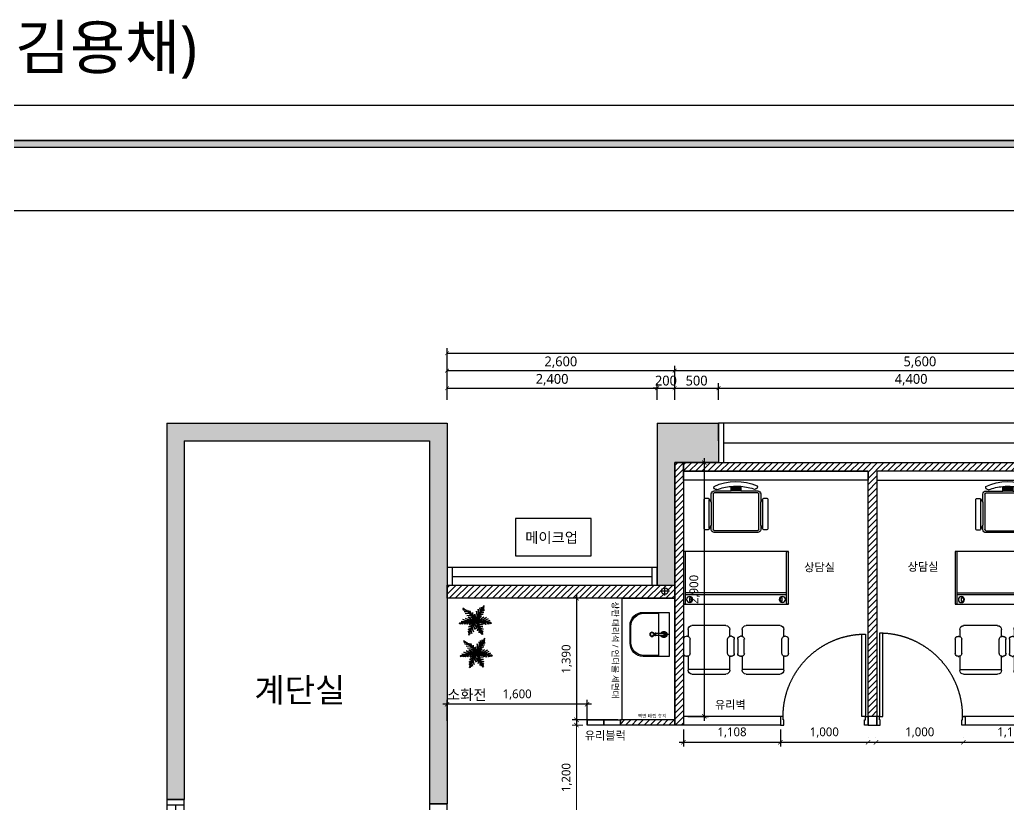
# Model space of a CAD drawing. Header units: metres. Extents: x 11578468 to 47831421, y -58341524 to -14256839.
# Drawn here: x 23866049 to 23877336, y -29056486 to -29047523 of the extents above; entities that cross this region are included whole.
import ezdxf
from ezdxf.enums import TextEntityAlignment as Align

# ---------------------------------------------------------------- set-up
doc = ezdxf.new("R2010")
doc.units = ezdxf.units.M
doc.header["$LTSCALE"] = 50
doc.header["$MEASUREMENT"] = 0
doc.linetypes.add('CEN', pattern=[62, 60, -1, 0, -1])
doc.linetypes.add('CENTER2', pattern=[28.575, 19.05, -3.175, 3.175, -3.175])
doc.layers.get('0').update_dxf_attribs({"linetype": 'CONTINUOUS'})
doc.layers.get('DEFPOINTS').update_dxf_attribs({"linetype": 'CONTINUOUS'})
for name, color, linetype in [('0-ELC TEXT', 7, 'CONTINUOUS'), ('04_FUR', 6, 'CONTINUOUS'), ('3.기호.계단선', 30, 'CONTINUOUS'), ('CEN', 250, 'CEN'), ('CO-BATH', 6, 'CONTINUOUS'), ('FORM(YOURNAME)-1', 1, 'CONTINUOUS'), ('FORM(YOURNAME)-11', 1, 'CONTINUOUS'), ('FUR', 11, 'CONTINUOUS'), ('TEX', 7, 'CONTINUOUS'), ('TREE', 74, 'CONTINUOUS'), ('wall', 3, 'CONTINUOUS'), ('WIN', 4, 'CONTINUOUS'), ('WINDOW', 4, 'CONTINUOUS'), ('家具', 251, 'CONTINUOUS'), ('가구', 6, 'CONTINUOUS')]:
    doc.layers.add(name, color=color, linetype=linetype)
for name, color, linetype, lineweight in [('DIM', 7, 'CONTINUOUS', 15), ('ha', 8, 'CONTINUOUS', 5), ('text', 7, 'CONTINUOUS', 0), ('wall2', 3, 'CONTINUOUS', 25)]:
    doc.layers.add(name, color=color, linetype=linetype, lineweight=lineweight)
doc.styles.add('HY 울릉도 L', font='malgun.ttf')
doc.styles.add('JT1', font='malgun.ttf')
doc.styles.add('N 맑은고딕', font='malgun.ttf')
doc.styles.add('NEW 맑은고딕', font='malgun.ttf')
doc.styles.add('YOURNAME', font='malgun.ttf')
doc.styles.add('맑은 고딕', font='malgun.ttf')
doc.dimstyles.new('JJ IN 45', dxfattribs={"dimscale": 45, "dimtxt": 2.5, "dimasz": 1, "dimexe": 1.25, "dimexo": 1.5, "dimtad": 1, "dimdec": 6, "dimlunit": 6, "dimtxsty": 'N 맑은고딕', "dimblk": 'ARCHTICK', "dimcen": 2.5, "dimclrd": 256, "dimclre": 256, "dimclrt": 256, "dimadec": 0, "dimazin": 0, "dimtfac": 1, "dimtdec": 6, "dimtix": 1, "dimtmove": 0, "dimatfit": 3, "dimldrblk": 'ARCHTICK', "dimfxl": 1, "dimarcsym": 0})
doc.dimstyles.new('사본 50', dxfattribs={"dimscale": 50, "dimtxt": 2, "dimasz": 1, "dimexe": 1, "dimexo": 1, "dimgap": 1, "dimtad": 1, "dimdec": 0, "dimrnd": 0.05, "dimdsep": 46, "dimlunit": 6, "dimtxsty": 'HY 울릉도 L', "dimblk": 'ARCHTICK', "dimcen": 2.5, "dimdle": 1, "dimclrd": 133, "dimclre": 133, "dimclrt": 30, "dimadec": 0, "dimazin": 0, "dimtfac": 1, "dimtdec": 0, "dimtix": 1, "dimtmove": 2, "dimatfit": 3, "dimldrblk": 'ARCHTICK', "dimfxl": 1, "dimlwd": -1, "dimlwe": -1, "dimarcsym": 0})
pattern_1 = [(45, (0, 50720), (-35.35533906, 35.35533906), [])]

# ---------------------------------------------------------------- blocks, each defined once
blk = doc.blocks.new('*U357')
at = {"layer": 'WIN', "linetype": 'Continuous'}
blk.add_line((60, -25), (4340, -25), dxfattribs=at)
for points in [[(0, -250), (4400, -250), (4400, 200), (0, 200)], [(0, -250), (60, -250), (60, 200), (0, 200)], [(4400, -250), (4340, -250), (4340, 200), (4400, 200)]]:
    blk.add_lwpolyline(points, close=True, dxfattribs=at)
blk = doc.blocks.new('*U1962')
at = {"layer": 'WIN', "linetype": 'Continuous'}
blk.add_line((60, 100), (1040, 100), dxfattribs=at)
for points in [[(0, 0), (1100, 0), (1100, 200), (0, 200)], [(0, 0), (60, 0), (60, 200), (0, 200)], [(1100, 0), (1040, 0), (1040, 200), (1100, 200)]]:
    blk.add_lwpolyline(points, close=True, dxfattribs=at)
blk = doc.blocks.new('_ArchTick')
at = {"color": 0, "linetype": 'ByBlock', "const_width": 0.15}
blk.add_lwpolyline([(-0.5, -0.5), (0.5, 0.5)], dxfattribs=at)
blk = doc.blocks.new('*D395')
at = {"layer": 'DEFPOINTS', "color": 0, "transparency": 16777216}
for p in [(23730902, -29127857), (23728502, -29128057), (23730902, -29128057)]:
    blk.add_point(p, dxfattribs=at)
at = {"layer": 'DIM', "lineweight": -2, "transparency": 16777216}
for p, q in [((23728502, -29127990), (23728502, -29127801)), ((23728502, -29127857), (23730902, -29127857)), ((23730902, -29127990), (23730902, -29127801))]:
    blk.add_line(p, q, dxfattribs=at)
at = {"layer": 'DIM', "lineweight": -2, "transparency": 16777216, "xscale": 45, "yscale": 45, "zscale": 45, "rotation": 180}
blk.add_blockref('_ArchTick', (23728502, -29127857), dxfattribs=at)
at = {"layer": 'DIM', "lineweight": -2, "transparency": 16777216, "xscale": 45, "yscale": 45, "zscale": 45}
blk.add_blockref('_ArchTick', (23730902, -29127857), dxfattribs=at)
at = {"layer": 'DIM', "transparency": 16777216, "insert": (23729702, -29127761), "char_height": 112.5, "attachment_point": 5, "style": 'N 맑은고딕'}
blk.add_mtext('2,400', dxfattribs=at)
blk = doc.blocks.new('*D396')
at = {"layer": 'DEFPOINTS', "color": 0, "transparency": 16777216}
for p in [(23731102, -29127857), (23730902, -29128057), (23731102, -29128027)]:
    blk.add_point(p, dxfattribs=at)
at = {"layer": 'DIM', "lineweight": -2, "transparency": 16777216}
for p, q in [((23730902, -29127857), (23730857, -29127857)), ((23730902, -29127990), (23730902, -29127801)), ((23730902, -29127857), (23731102, -29127857)), ((23731102, -29127960), (23731102, -29127801)), ((23731102, -29127857), (23731147, -29127857))]:
    blk.add_line(p, q, dxfattribs=at)
at = {"layer": 'DIM', "lineweight": -2, "transparency": 16777216, "xscale": 45, "yscale": 45, "zscale": 45}
blk.add_blockref('_ArchTick', (23730902, -29127857), dxfattribs=at)
at = {"layer": 'DIM', "lineweight": -2, "transparency": 16777216, "xscale": 45, "yscale": 45, "zscale": 45, "rotation": 180}
blk.add_blockref('_ArchTick', (23731102, -29127857), dxfattribs=at)
at = {"layer": 'DIM', "transparency": 16777216, "insert": (23731002, -29127771), "char_height": 112.5, "attachment_point": 5, "style": 'N 맑은고딕'}
blk.add_mtext('200', dxfattribs=at)
blk = doc.blocks.new('*D397')
at = {"layer": 'DEFPOINTS', "color": 0, "transparency": 16777216}
for p in [(23731602, -29127857), (23731102, -29128027), (23731602, -29128057)]:
    blk.add_point(p, dxfattribs=at)
at = {"layer": 'DIM', "lineweight": -2, "transparency": 16777216}
for p, q in [((23731102, -29127960), (23731102, -29127801)), ((23731102, -29127857), (23731602, -29127857)), ((23731602, -29127990), (23731602, -29127801))]:
    blk.add_line(p, q, dxfattribs=at)
at = {"layer": 'DIM', "lineweight": -2, "transparency": 16777216, "xscale": 45, "yscale": 45, "zscale": 45, "rotation": 180}
blk.add_blockref('_ArchTick', (23731102, -29127857), dxfattribs=at)
at = {"layer": 'DIM', "lineweight": -2, "transparency": 16777216, "xscale": 45, "yscale": 45, "zscale": 45}
blk.add_blockref('_ArchTick', (23731602, -29127857), dxfattribs=at)
at = {"layer": 'DIM', "transparency": 16777216, "insert": (23731352, -29127771), "char_height": 112.5, "attachment_point": 5, "style": 'N 맑은고딕'}
blk.add_mtext('500', dxfattribs=at)
blk = doc.blocks.new('*D398')
at = {"layer": 'DEFPOINTS', "color": 0, "transparency": 16777216}
for p in [(23736002, -29127857), (23731602, -29128057), (23736002, -29128057)]:
    blk.add_point(p, dxfattribs=at)
at = {"layer": 'DIM', "lineweight": -2, "transparency": 16777216}
for p, q in [((23731602, -29127990), (23731602, -29127801)), ((23731602, -29127857), (23736002, -29127857)), ((23736002, -29127990), (23736002, -29127801))]:
    blk.add_line(p, q, dxfattribs=at)
at = {"layer": 'DIM', "lineweight": -2, "transparency": 16777216, "xscale": 45, "yscale": 45, "zscale": 45, "rotation": 180}
blk.add_blockref('_ArchTick', (23731602, -29127857), dxfattribs=at)
at = {"layer": 'DIM', "lineweight": -2, "transparency": 16777216, "xscale": 45, "yscale": 45, "zscale": 45}
blk.add_blockref('_ArchTick', (23736002, -29127857), dxfattribs=at)
at = {"layer": 'DIM', "transparency": 16777216, "insert": (23733802, -29127761), "char_height": 112.5, "attachment_point": 5, "style": 'N 맑은고딕'}
blk.add_mtext('4,400', dxfattribs=at)
blk = doc.blocks.new('*D404')
at = {"layer": 'DEFPOINTS', "color": 0, "transparency": 16777216}
for p in [(23731102, -29127657), (23731102, -29128057), (23736702, -29128057)]:
    blk.add_point(p, dxfattribs=at)
at = {"layer": 'DIM', "lineweight": -2, "transparency": 16777216}
for p, q in [((23731102, -29127990), (23731102, -29127601)), ((23736702, -29127990), (23736702, -29127601)), ((23736702, -29127657), (23731102, -29127657))]:
    blk.add_line(p, q, dxfattribs=at)
at = {"layer": 'DIM', "lineweight": -2, "transparency": 16777216, "xscale": 45, "yscale": 45, "zscale": 45, "rotation": 180}
blk.add_blockref('_ArchTick', (23731102, -29127657), dxfattribs=at)
at = {"layer": 'DIM', "lineweight": -2, "transparency": 16777216, "xscale": 45, "yscale": 45, "zscale": 45}
blk.add_blockref('_ArchTick', (23736702, -29127657), dxfattribs=at)
at = {"layer": 'DIM', "transparency": 16777216, "insert": (23733902, -29127561), "char_height": 112.5, "attachment_point": 5, "style": 'N 맑은고딕'}
blk.add_mtext('5,600', dxfattribs=at)
blk = doc.blocks.new('*D405')
at = {"layer": 'DEFPOINTS', "color": 0, "transparency": 16777216}
for p in [(23728502, -29127657), (23728502, -29128057), (23731102, -29128057)]:
    blk.add_point(p, dxfattribs=at)
at = {"layer": 'DIM', "lineweight": -2, "transparency": 16777216}
for p, q in [((23728502, -29127990), (23728502, -29127601)), ((23731102, -29127990), (23731102, -29127601)), ((23731102, -29127657), (23728502, -29127657))]:
    blk.add_line(p, q, dxfattribs=at)
at = {"layer": 'DIM', "lineweight": -2, "transparency": 16777216, "xscale": 45, "yscale": 45, "zscale": 45, "rotation": 180}
blk.add_blockref('_ArchTick', (23728502, -29127657), dxfattribs=at)
at = {"layer": 'DIM', "lineweight": -2, "transparency": 16777216, "xscale": 45, "yscale": 45, "zscale": 45}
blk.add_blockref('_ArchTick', (23731102, -29127657), dxfattribs=at)
at = {"layer": 'DIM', "transparency": 16777216, "insert": (23729802, -29127561), "char_height": 112.5, "attachment_point": 5, "style": 'N 맑은고딕'}
blk.add_mtext('2,600', dxfattribs=at)
blk = doc.blocks.new('*D406')
at = {"layer": 'DEFPOINTS', "color": 0, "transparency": 16777216}
for p in [(23745702, -29127457), (23728502, -29128057), (23745702, -29128057)]:
    blk.add_point(p, dxfattribs=at)
at = {"layer": 'DIM', "lineweight": -2, "transparency": 16777216}
for p, q in [((23728502, -29127990), (23728502, -29127401)), ((23745702, -29127990), (23745702, -29127401)), ((23728502, -29127457), (23745702, -29127457))]:
    blk.add_line(p, q, dxfattribs=at)
at = {"layer": 'DIM', "lineweight": -2, "transparency": 16777216, "xscale": 45, "yscale": 45, "zscale": 45, "rotation": 180}
blk.add_blockref('_ArchTick', (23728502, -29127457), dxfattribs=at)
at = {"layer": 'DIM', "lineweight": -2, "transparency": 16777216, "xscale": 45, "yscale": 45, "zscale": 45}
blk.add_blockref('_ArchTick', (23745702, -29127457), dxfattribs=at)
at = {"layer": 'DIM', "transparency": 16777216, "insert": (23737102, -29127361), "char_height": 112.5, "attachment_point": 5, "style": 'N 맑은고딕'}
blk.add_mtext('17,200', dxfattribs=at)
blk = doc.blocks.new('FORM-ELEVATION')
at = {"layer": 'FORM(YOURNAME)-11'}
h = blk.add_hatch(color=256, dxfattribs=at)
h.dxf.hatch_style = 1
h.paths.add_polyline_path([(-10309, 35708), (71691, 35708), (71691, 35508), (-10309, 35508)])
h.paths.add_polyline_path([(-10309, -21492), (71691, -21492), (71691, -21692), (-10309, -21692)])
at = {"layer": 'DEFPOINTS', "color": 158}
blk.add_lwpolyline([(-10309, -21692), (71691, -21692), (71691, 35708), (-10309, 35708)], close=True, dxfattribs=at)
at = {"layer": 'DEFPOINTS'}
blk.add_lwpolyline([(-8309, 33708), (61071, 33708), (61071, -19692), (-8309, -19692)], close=True, dxfattribs=at)
at = {"layer": 'FORM(YOURNAME)-11', "color": 250}
blk.add_lwpolyline([(-11309, -22692), (72691, -22692), (72691, 36708), (-11309, 36708)], close=True, dxfattribs=at)
at = {"layer": 'FORM(YOURNAME)-11'}
blk.add_lwpolyline([(-10309, 35708), (71691, 35708), (71691, 35508), (-10309, 35508)], close=True, dxfattribs=at)
at = {"layer": 'FORM(YOURNAME)-11', "color": 3, "style": 'YOURNAME'}
for tag, height, p in [('1', 451, (71041, -1219)), ('2', 451, (71041, -1863)), ('3', 451, (71041, -3150)), ('4', 451, (71041, -5081)), ('5', 515, (71041, -7398)), ('6', 515, (71041, -9650)), ('7', 515, (71041, -11903)), ('8', 515, (71041, -14155)), ('9', 515, (71041, -16408)), ('10', 515, (66791, -18596)), ('11', 515, (71041, -18660)), ('12', 515, (66791, -20848)), ('13', 515, (71041, -20848))]:
    blk.add_attdef(tag, text='', height=height, dxfattribs=at).set_placement(p, align=Align.MIDDLE_RIGHT)
blk = doc.blocks.new('$plan$00003987')
for p, q in [((-906, 852, 0), (-956, 892, 0)), ((-956, 843, 0), (-906, 852, 0)), ((-848, 813, 0), (-956, 843, 0)), ((-906, 793, 0), (-848, 813, 0)), ((-777, 753, 0), (-906, 793, 0)), ((-876, 882, 0), (-768, 783, 0)), ((-828, 813, 0), (-876, 882, 0)), ((-690, 705, 0), (-690, 813, 0)), ((-690, 813, 0), (-619, 655, 0)), ((-560, 763, 0), (-481, 527, 0)), ((-550, 596, 0), (-560, 763, 0)), ((220, 862, 0), (202, 418, 0)), ((270, 497, 0), (220, 862, 0)), ((339, 971, 0), (330, 606, 0)), ((389, 705, 0), (339, 971, 0)), ((419, 705, 0), (695, 793, 0)), ((458, 1011, 0), (438, 773, 0)), ((488, 852, 0), (458, 1011, 0)), ((695, 793, 0), (458, 773, 0)), ((507, 833, 0), (665, 922, 0)), ((607, 1100, 0), (527, 932, 0)), ((665, 922, 0), (537, 902, 0)), ((557, 971, 0), (656, 1031, 0)), ((577, 991, 0), (607, 1100, 0)), ((656, 1031, 0), (607, 1031, 0)), ((-690, -37, 0), (-956, 72, 0)), ((-956, 72, 0), (-541, -17, 0)), ((-857, 685, 0), (-690, 695, 0)), ((-610, 626, 0), (-857, 685, 0)), ((-777, 537, 0), (-521, 566, 0)), ((-442, 497, 0), (-777, 537, 0)), ((-759, 161, 0), (-303, 13, 0)), ((-452, -7, 0), (-759, 161, 0)), ((-660, 388, 0), (-333, 428, 0)), ((-254, 358, 0), (-660, 388, 0)), ((-560, 250, 0), (-214, 300, 0)), ((-156, 221, 0), (-560, 250, 0)), ((-243, 23, 0), (-550, 240, 0)), ((-550, 240, 0), (-174, 32, 0)), ((-303, 23, 0), (-472, -283, 0)), ((-472, -283, 0), (-402, 3, 0)), ((-422, 725, 0), (-323, 418, 0)), ((-402, 477, 0), (-422, 725, 0)), ((-383, 102, 0), (-105, 131, 0)), ((3, 32, 0), (-383, 102, 0)), ((-333, 270, 0), (-16, 52, 0)), ((-115, 52, 0), (-333, 270, 0)), ((-293, -244, 0), (-243, 13, 0)), ((-165, 13, 0), (-293, -244, 0)), ((-273, 388, 0), (-234, 616, 0)), ((-234, 616, 0), (-195, 280, 0)), ((-16, 52, 0), (-156, -234, 0)), ((-156, -234, 0), (-96, 32, 0)), ((-126, 211, 0), (-76, 447, 0)), ((-76, 447, 0), (-46, 102, 0)), ((53, 141, 0), (-37, 487, 0)), ((-37, 487, 0), (-16, 52, 0)), ((-16, 52, 0), (339, 161, 0)), ((112, -274, 0), (-16, 3, 0)), ((-16, 3, 0), (429, -17, 0)), ((310, -244, 0), (23, 13, 0)), ((339, 161, 0), (62, 131, 0)), ((161, 330, 0), (82, 715, 0)), ((82, 715, 0), (103, 231, 0)), ((92, 42, 0), (349, 280, 0)), ((112, 211, 0), (458, 310, 0)), ((142, 32, 0), (310, -244, 0)), ((458, -244, 0), (142, 32, 0)), ((161, 32, 0), (449, 300, 0)), ((349, 280, 0), (161, 32, 0)), ((458, 310, 0), (191, 300, 0)), ((220, 368, 0), (587, 467, 0)), ((449, 300, 0), (220, 42, 0)), ((587, 467, 0), (250, 457, 0)), ((291, 32, 0), (637, 280, 0)), ((300, 546, 0), (637, 636, 0)), ((637, 636, 0), (330, 616, 0)), ((637, 280, 0), (349, 13, 0)), ((617, -293, 0), (429, 13, 0)), ((458, 23, 0), (853, 231, 0)), ((853, 231, 0), (507, 3, 0)), ((637, 3, 0), (972, 122, 0)), ((972, 122, 0), (686, -37, 0)), ((-1203, -204, 0), (-1025, -165, 0)), ((-1131, -197, 0), (-1203, -204, 0)), ((-1135, -224, 0), (-1194, -283, 0)), ((-1025, -175, 0), (-1135, -264, 0)), ((-1135, -264, 0), (-1135, -224, 0)), ((-1094, -77, 0), (-798, -77, 0)), ((-926, -115, 0), (-1094, -77, 0)), ((-867, -125, 0), (-1006, -293, 0)), ((-1006, -293, 0), (-965, -165, 0)), ((-660, -47, 0), (-837, -293, 0)), ((-837, -293, 0), (-759, -77, 0)), ((-481, -17, 0), (-660, -293, 0)), ((-660, -293, 0), (-571, -37, 0)), ((-234, -501, 0), (-541, -698, 0)), ((-541, -698, 0), (-303, -609, 0)), ((-333, -698, 0), (-541, -867, 0)), ((-165, -323, 0), (-521, -482, 0)), ((-521, -482, 0), (-214, -412, 0)), ((-85, -145, 0), (-472, -313, 0)), ((-472, -313, 0), (-135, -234, 0)), ((-273, -1004, 0), (-314, -689, 0)), ((-273, -590, 0), (-145, -867, 0)), ((-145, -867, 0), (-234, -501, 0)), ((-195, -383, 0), (-7, -698, 0)), ((-7, -698, 0), (-156, -323, 0)), ((-126, -254, 0), (53, -491, 0)), ((53, -491, 0), (-76, -165, 0)), ((-55, -47, 0), (112, -274, 0)), ((103, -194, 0), (-55, -244, 0)), ((43, -629, 0), (172, -244, 0)), ((211, -313, 0), (43, -629, 0)), ((429, -17, 0), (53, -67, 0)), ((103, -145, 0), (488, -184, 0)), ((151, -798, 0), (250, -392, 0)), ((291, -482, 0), (151, -798, 0)), ((488, -184, 0), (191, -224, 0)), ((211, -283, 0), (527, -323, 0)), ((527, -323, 0), (250, -343, 0)), ((261, -422, 0), (566, -491, 0)), ((291, -936, 0), (330, -521, 0)), ((360, -639, 0), (291, -936, 0)), ((310, -7, 0), (458, -244, 0)), ((566, -491, 0), (319, -491, 0)), ((339, -561, 0), (587, -659, 0)), ((587, -659, 0), (349, -649, 0)), ((419, -728, 0), (587, -837, 0)), ((548, -17, 0), (617, -293, 0)), ((795, -313, 0), (617, -17, 0)), ((695, -37, 0), (795, -313, 0)), ((765, -57, 0), (1101, -7, 0)), ((993, -293, 0), (814, -77, 0)), ((1101, -7, 0), (834, -86, 0)), ((903, -115, 0), (993, -293, 0)), ((913, -105, 0), (1160, -135, 0)), ((1112, -264, 0), (993, -145, 0)), ((1160, -135, 0), (1002, -155, 0)), ((1002, -155, 0), (1210, -184, 0)), ((1180, -264, 0), (1091, -204, 0)), ((1091, -204, 0), (1112, -264, 0)), ((1210, -184, 0), (1141, -194, 0)), ((1141, -194, 0), (1180, -264, 0)), ((-541, -867, 0), (-383, -807, 0)), ((-431, -916, 0), (-521, -1004, 0)), ((-521, -1004, 0), (-461, -1004, 0)), ((-461, -1004, 0), (-511, -1074, 0)), ((-511, -1074, 0), (-491, -1074, 0)), ((-491, -1074, 0), (-472, -1123, 0)), ((-472, -1123, 0), (-472, -1044, 0)), ((-442, -966, 0), (-392, -1054, 0)), ((-392, -1054, 0), (-392, -887, 0)), ((-344, -788, 0), (-273, -1004, 0)), ((408, -1004, 0), (399, -768, 0)), ((458, -827, 0), (408, -1004, 0)), ((587, -837, 0), (429, -798, 0)), ((498, -1084, 0), (477, -956, 0)), ((498, -906, 0), (566, -986, 0)), ((507, -976, 0), (498, -1084, 0)), ((566, -986, 0), (507, -976, 0))]:
    blk.add_line(p, q)
for centre, radius, start, end in [((-2722, -1976, 0), 3395, 15.05317, 58.77817), ((7986, -4166, 0), 9036, 144.11903, 160.36406), ((16, -2664, 0), 2721, 62.83588, 117.94289)]:
    blk.add_arc(centre, radius, start, end)
blk = doc.blocks.new('$plan$00002539')
at = {"layer": 'FUR', "color": 251}
for p, q in [((582, 600), (971, 600)), ((1201, 600), (1590, 600)), ((538, 396), (538, 557)), ((538, 546), (1014, 546)), ((1014, 557), (1014, 396)), ((1158, 396), (1158, 557)), ((1158, 546), (1634, 546)), ((1634, 557), (1634, 396)), ((486, 201), (486, 364)), ((519, 397), (529, 397)), ((562, 364), (562, 201)), ((990, 364), (990, 201)), ((1023, 397), (1034, 397)), ((1066, 364), (1066, 201)), ((1105, 201), (1105, 364)), ((1138, 397), (1149, 397)), ((1181, 364), (1181, 201)), ((1610, 364), (1610, 201)), ((1643, 397), (1653, 397)), ((1686, 364), (1686, 201)), ((529, 169), (519, 169)), ((538, 90), (538, 170)), ((1014, 170), (1014, 90)), ((1034, 169), (1023, 169)), ((1023, 169), (1023, 169)), ((1149, 169), (1138, 169)), ((1158, 90), (1158, 170)), ((1634, 170), (1634, 90)), ((1653, 169), (1643, 169)), ((971, 46), (582, 46)), ((1590, 46), (1201, 46)), ((486, -800), (486, -200)), ((486, -200), (1686, -200)), ((495, -199), (499, -199)), ((508, -208), (508, -799)), ((1664, -208), (1664, -790)), ((1677, -199), (1673, -199)), ((1686, -200), (1686, -800)), ((508, -309), (1664, -309)), ((508, -330), (1664, -330)), ((557, -228), (557, -276)), ((1615, -228), (1615, -276)), ((583, -800), (486, -800)), ((583, -800), (486, -800)), ((1686, -800), (583, -800)), ((583, -800), (583, -800)), ((1673, -799), (1677, -799)), ((722, -1058), (722, -1397)), ((768, -1046), (734, -1046)), ((779, -1062), (779, -1058)), ((803, -1102), (779, -1062)), ((779, -1062), (779, -1394)), ((803, -1051), (803, -1102)), ((803, -1363), (803, -1102)), ((826, -1458), (826, -1051)), ((1335, -1017), (837, -1017)), ((837, -1039), (1335, -1039)), ((1346, -1051), (1346, -1458)), ((1369, -1102), (1369, -1051)), ((1393, -1062), (1369, -1102)), ((1369, -1102), (1369, -1363)), ((1393, -1058), (1393, -1062)), ((1393, -1062), (1393, -1394)), ((1438, -1046), (1404, -1046)), ((1449, -1397), (1449, -1058)), ((734, -1408), (768, -1408)), ((779, -1394), (803, -1363)), ((779, -1397), (779, -1394)), ((803, -1363), (803, -1458)), ((1369, -1458), (1369, -1363)), ((1369, -1363), (1393, -1394)), ((1393, -1394), (1393, -1397)), ((1404, -1408), (1438, -1408)), ((1335, -1469), (837, -1469)), ((837, -1492), (1029, -1492)), ((1143, -1492), (1029, -1492)), ((1029, -1492), (1029, -1544)), ((1143, -1503), (1029, -1503)), ((1143, -1519), (1029, -1519)), ((1143, -1531), (1029, -1531)), ((1143, -1545), (1143, -1492)), ((1143, -1492), (1335, -1492))]:
    blk.add_line(p, q, dxfattribs=at)
for centre in [(557, -252), (1615, -252)]:
    blk.add_circle(centre, 34.7, dxfattribs=at)
for centre, radius, start, end in [((582, 557), 43.4, 90, 180), ((971, 557), 43.4, 0, 90), ((1201, 557), 43.4, 90, 180), ((1590, 557), 43.4, 0, 90), ((519, 364), 32.6, 90, 180), ((529, 364), 32.6, 73.9721, 90), ((529, 364), 32.6, 0, 73.9721), ((1023, 364), 32.6, 106.0279, 180), ((1023, 364), 32.6, 90, 106.0279), ((1034, 364), 32.6, 0, 90), ((1138, 364), 32.6, 90, 180), ((1149, 364), 32.6, 73.9721, 90), ((1149, 364), 32.6, 0, 73.9721), ((1643, 364), 32.6, 106.0279, 180), ((1643, 364), 32.6, 90, 106.0279), ((1653, 364), 32.6, 0, 90), ((519, 201), 32.6, 180, 270), ((529, 201), 32.6, 270, 286.0279), ((529, 201), 32.6, 286.0279, 0), ((1023, 201), 32.6, 180, 253.9721), ((1023, 201), 32.6, 253.9721, 270), ((1034, 201), 32.6, 270, 0), ((1138, 201), 32.6, 180, 270), ((1149, 201), 32.6, 270, 286.0279), ((1149, 201), 32.6, 286.0279, 0), ((1643, 201), 32.6, 180, 253.9721), ((1643, 201), 32.6, 253.9721, 270), ((1653, 201), 32.6, 270, 0), ((582, 90), 43.4, 180, 270), ((971, 90), 43.4, 270, 0), ((1201, 90), 43.4, 180, 270), ((1590, 90), 43.4, 270, 0), ((495, -208), 8.69, 90, 180), ((499, -208), 8.69, 0, 90), ((1673, -208), 8.69, 90, 180), ((1677, -208), 8.69, 0, 90), ((557, -252), 23.9, 270, 90), ((1615, -252), 23.9, 90, 270), ((1673, -790), 8.69, 180, 270), ((1677, -790), 8.69, 270, 0), ((734, -1058), 11.3, 90, 180), ((768, -1058), 11.3, 0, 90), ((837, -1051), 33.9, 90, 180), ((837, -1051), 11.3, 90, 180), ((1335, -1051), 33.9, 0, 90), ((1335, -1051), 11.3, 0, 90), ((1404, -1058), 11.3, 90, 180), ((1438, -1058), 11.3, 0, 90), ((734, -1397), 11.3, 180, 270), ((768, -1397), 11.3, 270, 0), ((837, -1458), 33.9, 180, 270), ((837, -1458), 11.3, 180, 270), ((1335, -1458), 33.9, 270, 0), ((1335, -1458), 11.3, 270, 0), ((1404, -1397), 11.3, 180, 270), ((1438, -1397), 11.3, 270, 0), ((862, -1535), 28.4, 77.6258, 197.8047), ((1089, -999), 601, 245.0156, 293.4469), ((1091, -907), 640, 249.6237, 264.4446), ((1091, -907), 640, 264.4446, 274.5944), ((1091, -907), 640, 274.5944, 289.5086), ((1304, -1538), 27.2, 332.4673, 88.0646)]:
    blk.add_arc(centre, radius, start, end, dxfattribs=at)
blk = doc.blocks.new('*U936')
at = {"layer": 'WIN', "linetype": 'Continuous', "transparency": 33554687}
for points in [[(30, 1150), (30, 200), (70, 200), (70, 1150)], [(0, 200), (0, 100), (40, 100), (40, 160), (30, 160), (30, 200)], [(1010, 200), (1010, 100), (970, 100), (970, 160), (980, 160), (980, 200)]]:
    blk.add_lwpolyline(points, close=True, dxfattribs=at)
at = {"layer": 'WIN', "linetype": 'CENTER2', "ltscale": 20, "transparency": 33554687}
blk.add_arc((30, 200), 950, 0, 90, dxfattribs=at)
blk = doc.blocks.new('*U741')
at = {"layer": 'WIN', "linetype": 'Continuous', "transparency": 33554687}
for points in [[(30, 1140), (30, 200), (70, 200), (70, 1140)], [(0, 200), (0, 100), (40, 100), (40, 160), (30, 160), (30, 200)], [(1000, 200), (1000, 100), (960, 100), (960, 160), (970, 160), (970, 200)]]:
    blk.add_lwpolyline(points, close=True, dxfattribs=at)
at = {"layer": 'WIN', "linetype": 'CENTER2', "ltscale": 20, "transparency": 33554687}
blk.add_arc((30, 200), 940, 0, 90, dxfattribs=at)
blk = doc.blocks.new('*D2855')
at = {"layer": 'DEFPOINTS', "color": 0}
for p in [(23874736, -29055778), (23875736, -29055778), (23875736, -29055778)]:
    blk.add_point(p, dxfattribs=at)
at = {"layer": 'wall', "color": 133, "ltscale": 10}
for p, q in [((23874736, -29055728), (23874736, -29055728)), ((23875736, -29055728), (23875736, -29055728)), ((23874686, -29055778), (23875786, -29055778))]:
    blk.add_line(p, q, dxfattribs=at)
at = {"layer": 'wall', "color": 133, "xscale": 50, "yscale": 50, "zscale": 50, "rotation": 180}
blk.add_blockref('_ArchTick', (23874736, -29055778), dxfattribs=at)
at = {"layer": 'wall', "color": 133, "xscale": 50, "yscale": 50, "zscale": 50}
blk.add_blockref('_ArchTick', (23875736, -29055778), dxfattribs=at)
at = {"layer": 'wall', "color": 30, "ltscale": 10, "insert": (23875236, -29055668), "char_height": 100, "attachment_point": 5, "style": 'HY 울릉도 L'}
blk.add_mtext('1,000', dxfattribs=at)
blk = doc.blocks.new('1212412')
at = {"ltscale": 30}
for p, q in [((23839238, -29096802), (23839133, -29096802)), ((23839186, -29096854), (23839186, -29096749))]:
    blk.add_line(p, q, dxfattribs=at)
blk.add_circle((23839186, -29096802), 37.5, dxfattribs=at)
blk = doc.blocks.new('*D2859')
at = {"layer": 'DEFPOINTS', "color": 0}
for p in [(23873628, -29052582), (23873628, -29055482), (23873865, -29055482)]:
    blk.add_point(p, dxfattribs=at)
at = {"layer": 'wall', "color": 133, "ltscale": 10}
for p, q in [((23873865, -29052532), (23873865, -29055532)), ((23873678, -29052582), (23873915, -29052582)), ((23873678, -29055482), (23873915, -29055482))]:
    blk.add_line(p, q, dxfattribs=at)
at = {"layer": 'wall', "color": 133, "xscale": 50, "yscale": 50, "zscale": 50}
for p, rotation in [((23873865, -29052582), 90), ((23873865, -29055482), 270)]:
    blk.add_blockref('_ArchTick', p, dxfattribs=dict(at, rotation=rotation))
at = {"layer": 'wall', "color": 30, "ltscale": 10, "insert": (23873755, -29054032), "char_height": 100, "attachment_point": 5, "rotation": 90, "style": 'HY 울릉도 L'}
blk.add_mtext('2,900', dxfattribs=at)
blk = doc.blocks.new('*D2872')
at = {"layer": 'DEFPOINTS', "color": 0}
for p in [(23873628, -29055582), (23874736, -29055582), (23874736, -29055778)]:
    blk.add_point(p, dxfattribs=at)
at = {"layer": 'wall', "color": 133, "ltscale": 10}
for p, q in [((23873628, -29055632), (23873628, -29055828)), ((23874736, -29055632), (23874736, -29055828)), ((23873578, -29055778), (23874786, -29055778))]:
    blk.add_line(p, q, dxfattribs=at)
at = {"layer": 'wall', "color": 133, "xscale": 50, "yscale": 50, "zscale": 50, "rotation": 180}
blk.add_blockref('_ArchTick', (23873628, -29055778), dxfattribs=at)
at = {"layer": 'wall', "color": 133, "xscale": 50, "yscale": 50, "zscale": 50}
blk.add_blockref('_ArchTick', (23874736, -29055778), dxfattribs=at)
at = {"layer": 'wall', "color": 30, "ltscale": 10, "insert": (23874182, -29055668), "char_height": 100, "attachment_point": 5, "style": 'HY 울릉도 L'}
blk.add_mtext('1,108', dxfattribs=at)
blk = doc.blocks.new('*D2885')
at = {"layer": 'DEFPOINTS', "color": 0}
for p in [(23875826, -29055778), (23876826, -29055778), (23876826, -29055778)]:
    blk.add_point(p, dxfattribs=at)
at = {"layer": 'wall', "color": 133, "ltscale": 10}
for p, q in [((23875826, -29055728), (23875826, -29055728)), ((23876826, -29055728), (23876826, -29055728)), ((23875776, -29055778), (23876876, -29055778))]:
    blk.add_line(p, q, dxfattribs=at)
at = {"layer": 'wall', "color": 133, "xscale": 50, "yscale": 50, "zscale": 50, "rotation": 180}
blk.add_blockref('_ArchTick', (23875826, -29055778), dxfattribs=at)
at = {"layer": 'wall', "color": 133, "xscale": 50, "yscale": 50, "zscale": 50}
blk.add_blockref('_ArchTick', (23876826, -29055778), dxfattribs=at)
at = {"layer": 'wall', "color": 30, "ltscale": 10, "insert": (23876326, -29055668), "char_height": 100, "attachment_point": 5, "style": 'HY 울릉도 L'}
blk.add_mtext('1,000', dxfattribs=at)
blk = doc.blocks.new('*D2886')
at = {"layer": 'DEFPOINTS', "color": 0}
for p in [(23876826, -29055778), (23877931, -29055778), (23877931, -29055778)]:
    blk.add_point(p, dxfattribs=at)
at = {"layer": 'wall', "color": 133, "ltscale": 10}
for p, q in [((23876826, -29055728), (23876826, -29055728)), ((23877931, -29055728), (23877931, -29055728)), ((23876776, -29055778), (23877981, -29055778))]:
    blk.add_line(p, q, dxfattribs=at)
at = {"layer": 'wall', "color": 133, "xscale": 50, "yscale": 50, "zscale": 50, "rotation": 180}
blk.add_blockref('_ArchTick', (23876826, -29055778), dxfattribs=at)
at = {"layer": 'wall', "color": 133, "xscale": 50, "yscale": 50, "zscale": 50}
blk.add_blockref('_ArchTick', (23877931, -29055778), dxfattribs=at)
at = {"layer": 'wall', "color": 30, "ltscale": 10, "insert": (23877378, -29055668), "char_height": 100, "attachment_point": 5, "style": 'HY 울릉도 L'}
blk.add_mtext('1,105', dxfattribs=at)
blk = doc.blocks.new('B-003')
blk.add_line((0, 0), (0, -65))
at = {"layer": 'CO-BATH'}
for p, q in [((-252, 0), (-252, -295)), ((252, 0), (-252, 0)), ((252, -295), (252, 0)), ((-102, -445), (102, -445))]:
    blk.add_line(p, q, dxfattribs=at)
at = {"layer": 'CO-BATH', "color": 8}
for p, q in [((-13, -60), (-13, -151)), ((12, -60), (12, -151)), ((-242, -120), (-242, -285)), ((242, -120), (-242, -120)), ((-15, -156), (-15, -161)), ((-15, -161), (14, -161)), ((-14, -151), (-14, -156)), ((13, -151), (13, -156)), ((14, -156), (14, -161)), ((242, -285), (242, -120)), ((-92, -435), (92, -435))]:
    blk.add_line(p, q, dxfattribs=at)
at = {"layer": 'CO-BATH', "color": 251}
for p, q in [((-15, -156), (14, -156)), ((-14, -151), (13, -151))]:
    blk.add_line(p, q, dxfattribs=at)
at = {"layer": 'CO-BATH', "color": 8}
blk.add_circle((0, -195), 25, dxfattribs=at)
at = {"layer": 'CO-BATH', "color": 251}
blk.add_circle((0, -195), 20, dxfattribs=at)
at = {"layer": 'CO-BATH', "color": 8}
for centre, radius, start, end in [((0, -60), 35, 290.9248, 249.0751), ((0, -60), 12.5, 360, 180), ((-92, -285), 150, 180, 270), ((92, -285), 150, 270, 0)]:
    blk.add_arc(centre, radius, start, end, dxfattribs=at)
at = {"layer": 'CO-BATH', "color": 251}
for radius, start, end in [(30, 294.6243, 245.3757), (25, 300, 240), (18, 313.9829, 226.017)]:
    blk.add_arc((0, -60), radius, start, end, dxfattribs=at)
at = {"layer": 'CO-BATH'}
for centre, start, end in [((-102, -295), 180, 270), ((102, -295), 270, 0)]:
    blk.add_arc(centre, 150, start, end, dxfattribs=at)
blk = doc.blocks.new('*D2977')
at = {"layer": 'DEFPOINTS', "color": 0}
for p in [(23872928, -29054132), (23872406, -29055522), (23872928, -29055522)]:
    blk.add_point(p, dxfattribs=at)
at = {"layer": 'wall', "color": 133, "ltscale": 10}
for p, q in [((23872878, -29054132), (23872356, -29054132)), ((23872406, -29054082), (23872406, -29055572)), ((23872878, -29055522), (23872356, -29055522))]:
    blk.add_line(p, q, dxfattribs=at)
at = {"layer": 'wall', "color": 133, "xscale": 50, "yscale": 50, "zscale": 50}
for p, rotation in [((23872406, -29054132), 90), ((23872406, -29055522), 270)]:
    blk.add_blockref('_ArchTick', p, dxfattribs=dict(at, rotation=rotation))
at = {"layer": 'wall', "color": 30, "ltscale": 10, "insert": (23872296, -29054827), "char_height": 100, "attachment_point": 5, "rotation": 90, "style": 'HY 울릉도 L'}
blk.add_mtext('1,390', dxfattribs=at)
blk = doc.blocks.new('*D3206')
at = {"layer": 'DEFPOINTS', "color": 0}
for p in [(23870928, -29055344), (23870928, -29055582), (23872528, -29055582)]:
    blk.add_point(p, dxfattribs=at)
at = {"layer": 'wall', "color": 133, "ltscale": 10}
for p, q in [((23872578, -29055344), (23870878, -29055344)), ((23870928, -29055532), (23870928, -29055294)), ((23872528, -29055532), (23872528, -29055294))]:
    blk.add_line(p, q, dxfattribs=at)
at = {"layer": 'wall', "color": 133, "xscale": 50, "yscale": 50, "zscale": 50, "rotation": 180}
blk.add_blockref('_ArchTick', (23870928, -29055344), dxfattribs=at)
at = {"layer": 'wall', "color": 133, "xscale": 50, "yscale": 50, "zscale": 50}
blk.add_blockref('_ArchTick', (23872528, -29055344), dxfattribs=at)
at = {"layer": 'wall', "color": 30, "ltscale": 10, "insert": (23871728, -29055234), "char_height": 100, "attachment_point": 5, "style": 'HY 울릉도 L'}
blk.add_mtext('1,600', dxfattribs=at)
blk = doc.blocks.new('*D3361')
at = {"layer": 'DEFPOINTS', "color": 0}
for p in [(23872528, -29055582), (23872406, -29056783), (23872528, -29056783)]:
    blk.add_point(p, dxfattribs=at)
at = {"layer": 'text', "color": 133, "ltscale": 10}
for p, q in [((23872478, -29055582), (23872356, -29055582)), ((23872406, -29055532), (23872406, -29056833)), ((23872478, -29056783), (23872356, -29056783))]:
    blk.add_line(p, q, dxfattribs=at)
at = {"layer": 'text', "color": 133, "xscale": 50, "yscale": 50, "zscale": 50}
for p, rotation in [((23872406, -29055582), 90), ((23872406, -29056783), 270)]:
    blk.add_blockref('_ArchTick', p, dxfattribs=dict(at, rotation=rotation))
at = {"layer": 'text', "color": 30, "ltscale": 10, "insert": (23872296, -29056182), "char_height": 100, "attachment_point": 5, "rotation": 90, "style": 'HY 울릉도 L'}
blk.add_mtext('1,200', dxfattribs=at)
blk = doc.blocks.new('sdagdgds')
at = {"layer": 'ha', "transparency": 33554687}
h = blk.add_hatch(color=256, dxfattribs=at)
h.dxf.hatch_style = 1
h.paths.add_polyline_path([(23725502, -29128457), (23728302, -29128457), (23728302, -29132607), (23728502, -29132607), (23728502, -29128257), (23728302, -29128257), (23725302, -29128257), (23725302, -29132557), (23725502, -29132557)])
h.paths.add_polyline_path([(23728502, -29133657), (23728302, -29133657), (23728302, -29133757), (23725502, -29133757), (23725502, -29133657), (23725302, -29133657), (23725302, -29133757), (23724848.0976572, -29133757), (23724752, -29133757), (23724752, -29136507), (23725152, -29136507), (23725152, -29137657), (23725352, -29137657), (23725352, -29137507), (23727752, -29137507), (23727952, -29137507), (23727952, -29137307), (23725352, -29137307), (23725352, -29136507), (23727052, -29136507), (23727052, -29136707), (23727252, -29136707), (23727252, -29136507), (23727252, -29135757), (23727252, -29135707), (23727052, -29135707), (23727052, -29135757), (23727052, -29136307), (23725352, -29136307), (23724952, -29136307), (23724952, -29133957), (23727052, -29133957), (23727052, -29134507), (23727252, -29134507), (23727252, -29133957), (23728502, -29133957)])
h.paths.add_polyline_path([(23727952, -29138607), (23727752, -29138607), (23727752, -29139637), (23725352, -29139637), (23725352, -29139457), (23725152, -29139457), (23725152, -29140057), (23725352, -29140057), (23725352, -29139837), (23727752, -29139837), (23727752, -29139907), (23727952, -29139907), (23727952, -29139837)])
h.paths.add_polyline_path([(23727952, -29141007), (23727752, -29141007), (23727752, -29142007), (23725352, -29142007), (23725352, -29141857), (23725152, -29141857), (23725152, -29144557), (23725652, -29144557), (23725652, -29144657), (23729552, -29144657), (23729552, -29144457), (23725852, -29144457), (23725852, -29144357), (23725352, -29144357), (23725352, -29142207), (23727952, -29142207)])
h.paths.add_polyline_path([(23731552, -29144307), (23730852, -29144307), (23730852, -29144457), (23730732, -29144457), (23730732, -29144657), (23732052, -29144657), (23732052, -29144457), (23731552, -29144457)])
h.paths.add_polyline_path([(23739502, -29144457), (23736702, -29144457), (23736702, -29144307), (23736002, -29144307), (23736002, -29144457), (23733202, -29144457), (23733202, -29144657), (23739502, -29144657)])
h.paths.add_polyline_path([(23745902, -29143307), (23745702, -29143307), (23745702, -29144457), (23744702, -29144457), (23744702, -29144307), (23744002, -29144307), (23744002, -29144457), (23743102, -29144457), (23743102, -29144657), (23745902, -29144657)])
h.paths.add_polyline_path([(23745902, -29133157), (23745702, -29133157), (23745702, -29139657), (23745902, -29139657)])
h.paths.add_polyline_path([(23745902, -29140857), (23745702, -29140857), (23745702, -29142157), (23745902, -29142157)])
h.paths.add_polyline_path([(23744602, -29136307), (23743902, -29136307), (23743902, -29136657), (23744602, -29136657)])
h.paths.add_polyline_path([(23736702, -29136307), (23736002, -29136307), (23736002, -29136657), (23736702, -29136657)])
h.paths.add_polyline_path([(23731602, -29136307), (23730902, -29136307), (23730902, -29136657), (23731602, -29136657)])
h.paths.add_polyline_path([(23745902, -29130707), (23745702, -29130707), (23745702, -29131957), (23745902, -29131957)])
h.paths.add_polyline_path([(23745902, -29128257), (23743802, -29128257), (23743802, -29128457), (23743802, -29128707), (23744502, -29128707), (23744502, -29128457), (23745702, -29128457), (23745702, -29129607), (23745902, -29129607)])
h.paths.add_polyline_path([(23731602, -29128457), (23731602, -29128257), (23730902, -29128257), (23730902, -29130107), (23731102, -29130107), (23731102, -29128707), (23731602, -29128707)])
h.paths.add_polyline_path([(23736702, -29128257), (23736002, -29128257), (23736002, -29128457), (23736002, -29128707), (23736702, -29128707), (23736702, -29128457)])
at = {"layer": 'CEN'}
blk.add_lwpolyline([(23728302, -29133657), (23728502, -29133657), (23728502, -29132607), (23728302, -29132607)], close=True, dxfattribs=at)
at = {"layer": 'wall'}
for p, q in [((23725302, -29128257), (23728502, -29128257)), ((23725302, -29128257), (23725302, -29132557)), ((23728302, -29128257), (23728502, -29128257)), ((23728502, -29128257), (23728502, -29132607)), ((23730902, -29128257), (23731602, -29128257)), ((23730902, -29128257), (23730902, -29130107)), ((23731602, -29128457), (23731602, -29128257)), ((23725502, -29128457), (23728302, -29128457)), ((23725502, -29128457), (23725502, -29132557)), ((23728302, -29128457), (23728302, -29132607)), ((23731602, -29128457), (23731602, -29128707)), ((23731102, -29128707), (23731102, -29130107)), ((23731602, -29128707), (23731102, -29128707)), ((23725302, -29132557), (23725502, -29132557)), ((23728302, -29132607), (23728502, -29132607))]:
    blk.add_line(p, q, dxfattribs=at)
at = {"layer": 'WIN', "linetype": 'Continuous'}
for p, q in [((23728562, -29129907), (23728562, -29130107)), ((23728562, -29130007), (23730842, -29130007)), ((23730842, -29129907), (23730842, -29130107))]:
    blk.add_line(p, q, dxfattribs=at)
blk.add_lwpolyline([(23730902, -29129907), (23728502, -29129907), (23728502, -29130107), (23730902, -29130107)], close=True, dxfattribs=at)
blk.add_blockref('*U357', (23731602, -29128457), dxfattribs=at)
at = {"layer": 'WIN', "linetype": 'Continuous', "rotation": 270}
blk.add_blockref('*U1962', (23725302, -29132557), dxfattribs=at)
at = {"layer": 'wall2', "insert": (23726301.8155433, -29131169.0249183), "char_height": 275.88175264, "attachment_point": 1, "style": 'NEW 맑은고딕'}
blk.add_mtext_dynamic_manual_height_columns('계단실', width=3673.452008802, gutter_width=1379.4087632, heights=[0], dxfattribs=at)
at = {"layer": 'DIM'}
for base, p1, p2, picture, middle in [((23745702, -29127457), (23728502, -29128057), (23745702, -29128057), '*D406', (23737102, -29127361.0081521794)), ((23728502, -29127657), (23731102, -29128057), (23728502, -29128057), '*D405', (23729802, -29127561.3138586991)), ((23731102, -29127657), (23736702, -29128057), (23731102, -29128057), '*D404', (23733902, -29127561.3138586991)), ((23730902, -29127857), (23728502, -29128057), (23730902, -29128057), '*D395', (23729702, -29127761.3138586991)), ((23731102, -29127857), (23730902, -29128057), (23731102, -29128027.1003937), '*D396', (23731002, -29127770.7525476)), ((23731602, -29127857), (23731102, -29128027.1003937), (23731602, -29128057), '*D397', (23731352, -29127770.7525476)), ((23736002, -29127857), (23731602, -29128057), (23736002, -29128057), '*D398', (23733802, -29127761.3138586991))]:
    dim = blk.add_linear_dim(base=base, p1=p1, p2=p2, dimstyle='JJ IN 45', dxfattribs=at)
    dim.commit()
    dim.dimension.update_dxf_attribs({"geometry": picture, "text_midpoint": middle})

msp = doc.modelspace()

# ---------------------------------------------------------------- hatches: boundary and pattern name
at = {"layer": 'wall', "ltscale": 10}
h = msp.add_hatch(dxfattribs=at)
h.set_pattern_fill('_USER', color=256, scale=50, angle=45, pattern_type=0)
h.set_pattern_definition(pattern_1)
h.paths.add_polyline_path([(23873627.7, -29052582.3), (23873527.7, -29052582.3), (23873527.7, -29053982.3), (23873527.7, -29055582.3), (23873627.7, -29055582.3)])
h.paths.add_polyline_path([(23873527.7, -29053982.3), (23870927.7, -29053982.3), (23870927.7, -29054132.3), (23873527.7, -29054132.3)])
h.paths.add_polyline_path([(23873378.8, -29054050, -1), (23873453.8, -29054050, -1)], flags=16)
h = msp.add_hatch(dxfattribs=at)
h.set_pattern_fill('_USER', color=256, scale=50, angle=45, pattern_type=0)
h.set_pattern_definition([(45, (-50, 50720), (-35.35533906, 35.35533906), [])])
h.paths.add_polyline_path([(23873627.7, -29052582.3), (23873627.7, -29052682.3), (23875735.7, -29052682.3), (23875738, -29052582.3), (23874037.7, -29052582.3), (23873977.7, -29052582.3)])
h.paths.add_polyline_path([(23877930.7, -29052682.3), (23877930.7, -29052582.3), (23875835.7, -29052582.3), (23875835.7, -29052682.3)])
h.paths.add_polyline_path([(23875835.7, -29055482.3), (23875835.7, -29052882.3), (23875835.7, -29052682.3), (23875835.7, -29052582.3), (23875735.7, -29052582.3), (23875735.7, -29052882.3), (23875735.7, -29055482.3)])
h.paths.add_polyline_path([(23873595, -29054218.9), (23873595, -29053845.6), (23873815.2, -29053845.6), (23873815.2, -29054218.9)], flags=9)
h = msp.add_hatch(dxfattribs=at)
h.set_pattern_fill('_USER', color=256, scale=50, angle=45, pattern_type=0)
h.set_pattern_definition(pattern_1)
h.paths.add_polyline_path([(23872907.9, -29055582.3), (23873527.7, -29055582.3), (23873527.7, -29055522.3), (23872927.7, -29055522.3), (23872927.7, -29055522), (23872907.9, -29055522), (23872907.9, -29055522.3)])
h.paths.add_polyline_path([(23872185.3, -29055010.5), (23872185.3, -29054644.1), (23872406, -29054644.1), (23872406, -29055010.5)], flags=9)

# ---------------------------------------------------------------- linework, layer by layer
at = {"layer": '04_FUR', "ltscale": 10}
msp.add_lwpolyline([(23872927.7, -29055522.3), (23872927.7, -29054132.3), (23873527.7, -29054132.3), (23873527.7, -29055522.3)], close=True, dxfattribs=at)
at = {"layer": 'TEX'}
msp.add_lwpolyline([(23872575.3, -29053221.6), (23871708.3, -29053221.6), (23871708.3, -29053646.1), (23872575.3, -29053646.1)], close=True, dxfattribs=at)
at = {"layer": 'wall', "ltscale": 10}
for p, q in [((23875735.7, -29055582.3), (23875735.7, -29055482.3)), ((23872907.9, -29055582.3), (23872907.9, -29055522))]:
    msp.add_line(p, q, dxfattribs=at)
msp.add_lwpolyline([(23873527.7, -29052582.3), (23873627.7, -29052582.3), (23873627.7, -29055582.3), (23873527.7, -29055582.3)], close=True, dxfattribs=at)
for points in [[(23873627.7, -29052582.3), (23877930.7, -29052582.3), (23877930.7, -29052682.3), (23875835.7, -29052682.3)], [(23875735.7, -29052682.3), (23873627.7, -29052682.3), (23873627.7, -29052582.3)], [(23875735.7, -29052582.3), (23875835.7, -29052582.3)], [(23875735.7, -29055482.3), (23875735.7, -29052682.3)], [(23875835.7, -29052682.3), (23875835.7, -29055482.3), (23875735.7, -29055482.3)], [(23875905.7, -29052582.3), (23875905.7, -29052582.3), (23875907.2, -29052582.3)]]:
    msp.add_lwpolyline(points, dxfattribs=at)
at = {"layer": 'wall2'}
for p, q in [((23873527.7, -29052582.3), (23873527.7, -29055582.3)), ((23873627.7, -29052582.3), (23873627.7, -29055582.3)), ((23872527.9, -29055522.3), (23872527.9, -29055582.3)), ((23873527.7, -29055522.3), (23872907.9, -29055522)), ((23873527.7, -29055582.3), (23872907.9, -29055582.3)), ((23873527.7, -29055522.3), (23873527.7, -29055582.3))]:
    msp.add_line(p, q, dxfattribs=at)
msp.add_lwpolyline([(23873527.7, -29054132.3), (23870927.7, -29054132.3), (23870927.7, -29053982.3), (23873527.7, -29053982.3)], close=True, dxfattribs=at)
at = {"layer": 'WIN', "linetype": 'Continuous'}
for points in [[(23872527.9, -29055522.3), (23872717.9, -29055522.3), (23872717.9, -29055582.3), (23872527.9, -29055582.3)], [(23872717.9, -29055522.3), (23872907.9, -29055522.3), (23872907.9, -29055582.3), (23872717.9, -29055582.3)]]:
    msp.add_lwpolyline(points, close=True, dxfattribs=at)
at = {"layer": 'WINDOW'}
for p, q in [((23874735.7, -29055482.3), (23873627.7, -29055482.3)), ((23874735.7, -29055482.3), (23874735.7, -29055582.3)), ((23877930.7, -29055482.3), (23876825.7, -29055482.3)), ((23876845.7, -29055482.3), (23876845.7, -29055582.3)), ((23874735.7, -29055582.3), (23873527.7, -29055582.3)), ((23877930.7, -29055582.3), (23876825.7, -29055582.3))]:
    msp.add_line(p, q, dxfattribs=at)
msp.add_lwpolyline([(23875835.7, -29055482.3), (23875735.7, -29055482.3), (23875735.7, -29055582.3), (23875835.7, -29055582.3)], close=True, dxfattribs=at)
at = {"layer": '가구', "ltscale": 10}
for points in [[(23875735.7, -29052682.3), (23875735.7, -29052782.3), (23873627.7, -29052782.3), (23873627.7, -29052682.3), (23875735.7, -29052682.3)], [(23875835.7, -29052682.3), (23875835.7, -29052782.3), (23877930.7, -29052782.3), (23877930.7, -29052682.3), (23875835.7, -29052682.3)]]:
    msp.add_lwpolyline(points, dxfattribs=at)

# ---------------------------------------------------------------- block references
at = {"layer": '0-ELC TEXT'}
msp.add_blockref('1212412', (34230.5, 42751.7), dxfattribs=at)
at = {"layer": '3.기호.계단선'}
msp.add_blockref('sdagdgds', (142425.7, 76124.7), dxfattribs=at)
at = {"layer": 'CO-BATH', "xscale": -1, "rotation": 270}
msp.add_blockref('B-003', (23873463.1, -29054545.5), dxfattribs=at)
at = {"layer": 'FORM(YOURNAME)-1', "xscale": 0.4, "yscale": 0.4, "zscale": 0.4}
msp.add_blockref('FORM-ELEVATION', (23867053.2, -29063185.2), dxfattribs=at)
at = {"layer": 'TREE', "xscale": 0.1498516131129662, "yscale": 0.1498516131129662, "zscale": 0.1498516131129662}
for p in [(23871252, -29054386.2, 0), (23871261, -29054759.2, 0)]:
    msp.add_blockref('$plan$00003987', p, dxfattribs=at)
at = {"layer": 'WIN', "linetype": 'Continuous', "xscale": -1}
msp.add_blockref('*U741', (23875735.7, -29055682.3), dxfattribs=at)
at = {"layer": 'WIN', "linetype": 'Continuous'}
msp.add_blockref('*U936', (23875835.7, -29055682.3), dxfattribs=at)
at = {"layer": '家具', "xscale": -1, "rotation": 179.9999999995477}
for p in [(23873141.8, -29054398.5), (23876244.8, -29054399.6)]:
    msp.add_blockref('$plan$00002539', p, dxfattribs=at)

# ---------------------------------------------------------------- texts
at = {"layer": '0-ELC TEXT', "style": '맑은 고딕'}
for s, height, rotation, p in [('상담실', 93.33, 360, (23875181.8, -29053778.6)), ('상담실', 93.33, 360, (23876363.6, -29053772.6)), ('상판 대리석 / 언더볼 세면대', 69.233, 270, (23872849.1, -29054723.4)), ('유리벽', 93.33, 360, (23874163.2, -29055350.3)), ('벽면 매립 휴지', 39.1, 360, (23873270.5, -29055477.7)), ('유리블럭', 93.33, 360, (23872735.5, -29055700.9))]:
    msp.add_text(s, height=height, rotation=rotation, dxfattribs=at).set_placement(p, align=Align.MIDDLE_CENTER)
at = {"layer": 'TEX', "style": 'JT1'}
for s, height, p in [('9/9 수정(김용채)', 500, (23863388.6, -29048086.9)), ('메이크업', 120, (23871820.7, -29053499.1)), ('소화전', 120, (23870927.7, -29055295.2))]:
    msp.add_text(s, height=height, dxfattribs=at).set_placement(p)

# ---------------------------------------------------------------- dimensions: what is measured, and where the dimension line sits
at = {"layer": 'text', "ltscale": 10}
dim = msp.add_linear_dim(base=(23872406, -29056782.7), p1=(23872527.9, -29055582.3), p2=(23872527.9, -29056782.7), angle=90, dimstyle='사본 50', dxfattribs=at)
dim.commit()
dim.dimension.update_dxf_attribs({"geometry": '*D3361', "text_midpoint": (23872295.6, -29056182.5)})
at = {"layer": 'wall', "ltscale": 10}
for base, p1, p2, picture, middle in [((23873865.2, -29055482.3), (23873627.7, -29052582.3), (23873627.7, -29055482.3), '*D2859', (23873755.1, -29054032.3)), ((23872406, -29055522.3), (23872927.7, -29054132.3), (23872927.7, -29055522.3), '*D2977', (23872295.6, -29054827.3))]:
    dim = msp.add_linear_dim(base=base, p1=p1, p2=p2, angle=90, dimstyle='사본 50', dxfattribs=at)
    dim.commit()
    dim.dimension.update_dxf_attribs({"geometry": picture, "text_midpoint": middle})
for base, p1, p2, picture, middle in [((23870927.7, -29055344), (23872527.9, -29055582.3), (23870927.7, -29055582.3), '*D3206', (23871727.8, -29055233.7)), ((23874735.7, -29055778.4), (23873627.7, -29055582.3), (23874735.7, -29055582.3), '*D2872', (23874181.7, -29055668)), ((23875735.7, -29055778.4), (23874735.7, -29055778.4), (23875735.7, -29055778.4), '*D2855', (23875235.7, -29055668)), ((23876825.7, -29055778.4), (23875825.7, -29055778.4), (23876825.7, -29055778.4), '*D2885', (23876325.7, -29055668)), ((23877930.7, -29055778.4), (23876825.7, -29055778.4), (23877930.7, -29055778.4), '*D2886', (23877378.2, -29055668))]:
    dim = msp.add_linear_dim(base=base, p1=p1, p2=p2, dimstyle='사본 50', dxfattribs=at)
    dim.commit()
    dim.dimension.update_dxf_attribs({"geometry": picture, "text_midpoint": middle})

doc.saveas('drawing.dxf')
